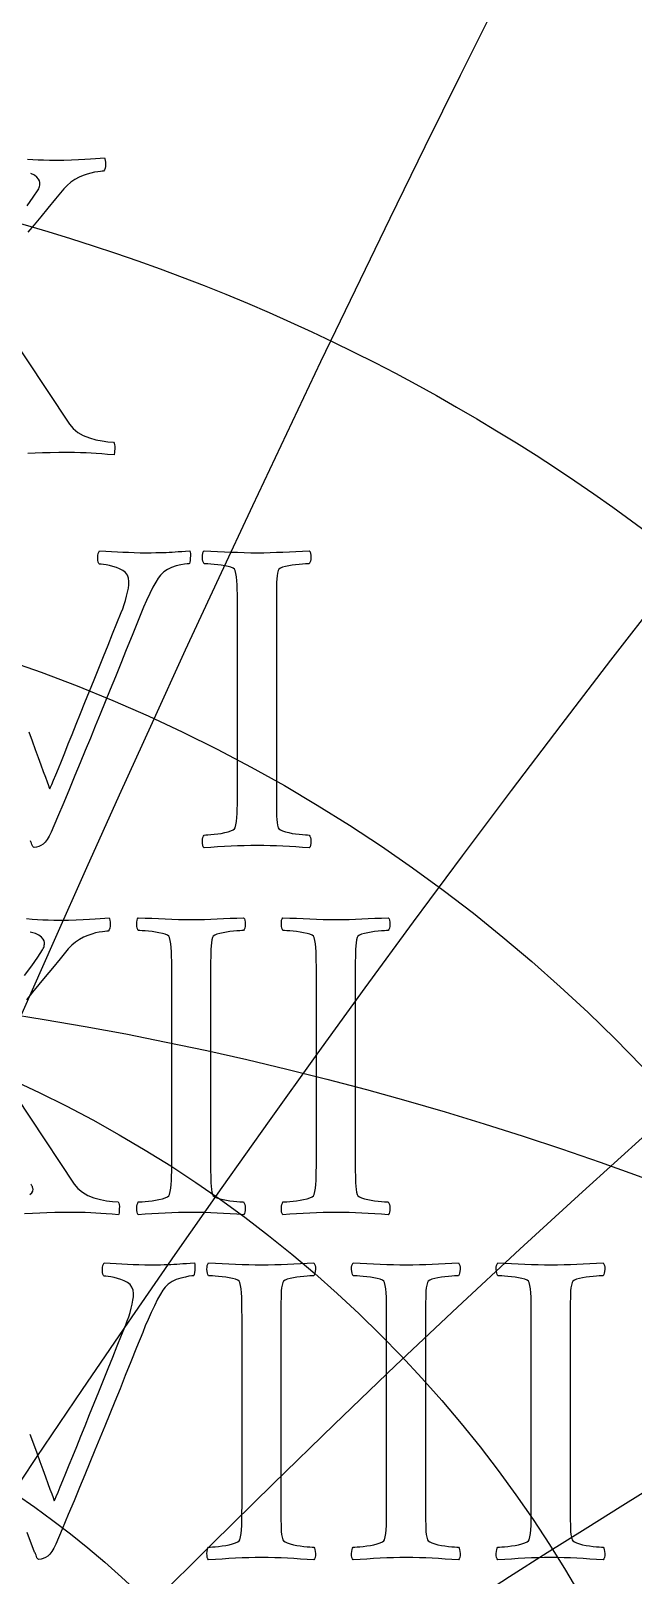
# Model space of a CAD drawing. Header units: millimetres. Extents: x -69 to 69, y -69 to 71.
# Drawn here: x 4.71 to 10.03, y 24 to 37.65 of the extents above; entities that cross this region are included whole.
import ezdxf

# ---------------------------------------------------------------- set-up
doc = ezdxf.new("R2010")
doc.units = ezdxf.units.MM
for name, color, linetype in [('CUT_OUTER', 1, 'Continuous'), ('ENGRAVE', 7, 'Continuous'), ('ENGRAVE_FINE', 8, 'Continuous'), ('TEXT', 5, 'Continuous')]:
    doc.layers.add(name, color=color, linetype=linetype)

msp = doc.modelspace()

# ---------------------------------------------------------------- linework, layer by layer
at = {"layer": 'CUT_OUTER'}
msp.add_arc((-0.0002, -0.0002), 69.3899, 142.382592, 87.802904, dxfattribs=at)
at = {"layer": 'ENGRAVE'}
for centre, radius in [((0, 0), 68.4), ((0, 26.441), 35.7539), ((0, 24.4479), 31.3393), ((0, 22.8282), 27.3367), ((0, 21.5079), 23.6585), ((0, 0), 44.7739), ((0, 20.4326), 20.2372), ((0, 19.5621), 17.0197), ((0, 18.8666), 13.963), ((0, 18.3235), 11.0316), ((0, 0), 29.3085), ((0, 17.9164), 8.195)]:
    msp.add_circle(centre, radius, dxfattribs=at)
for centre, radius, start, end in [((0, 28.9104), 40.6984, 111.7043, 68.2957), ((0, 32.0029), 46.3352, 149.45052, 30.54948), ((0, 35.9333), 52.8966, 171.08193, 8.91807), ((0, 41.0277), 60.7287, 187.99044, 352.00956)]:
    msp.add_arc(centre, radius, start, end, dxfattribs=at)
at = {"layer": 'ENGRAVE_FINE'}
for centre, radius, start, end in [((375.8573, -48.8622), 381.6555, 162.282584, 175.590868), ((375.8573, -48.8622), 381.6555, 162.282584, 175.590868), ((-182.0857, -48.8622), 193.7716, 8.872894, 35.575309), ((-182.0857, -48.8622), 193.7716, 8.872894, 35.575309), ((182.0857, -48.8622), 193.7716, 144.424691, 171.127106), ((182.0857, -48.8622), 193.7716, 144.424691, 171.127106), ((-114.7896, -48.8622), 132.5476, 13.448315, 53.699619), ((-114.7896, -48.8622), 132.5476, 13.448315, 53.699619), ((114.7896, -48.8622), 132.5476, 126.300381, 166.551685), ((114.7896, -48.8622), 132.5476, 126.300381, 166.551685), ((-78.982, -48.8622), 103.1037, 18.197395, 72.175489), ((-78.982, -48.8622), 103.1037, 18.197395, 72.175489), ((78.982, -48.8622), 103.1037, 107.824511, 161.802605), ((78.982, -48.8622), 103.1037, 107.824511, 161.802605), ((-55.6103, -48.8622), 86.5143, 23.190077, 90.995041), ((-55.6103, -48.8622), 86.5143, 23.190077, 90.995041), ((55.6103, -48.8622), 86.5143, 89.004959, 156.809923), ((55.6103, -48.8622), 86.5143, 89.004959, 156.809923), ((-38.2632, -48.8622), 76.5264, 28.50781, 105.376456), ((-38.2632, -48.8622), 76.5264, 28.50781, 105.376456), ((38.2632, -48.8622), 76.5264, 74.623544, 151.49219), ((38.2632, -48.8622), 76.5264, 74.623544, 151.49219)]:
    msp.add_arc(centre, radius, start, end, dxfattribs=at)
at = {"layer": 'TEXT'}
for points in [[(4.6796, 36.5186), (4.7268, 36.5154), (4.7734, 36.5128), (4.8223, 36.5109), (4.8735, 36.5097), (4.927, 36.5093), (5.0008, 36.5098), (5.0686, 36.5114), (5.1303, 36.5139), (5.1859, 36.5174), (5.2362, 36.5212), (5.282, 36.5245), (5.3232, 36.5273), (5.3598, 36.5296), (5.3635, 36.52), (5.3664, 36.5073), (5.3686, 36.4916), (5.37, 36.4729), (5.3696, 36.454), (5.3664, 36.4375), (5.3605, 36.4236), (5.3517, 36.4123), (5.3408, 36.4116), (5.3239, 36.4097), (5.3013, 36.4066), (5.2729, 36.4021), (5.2408, 36.3956), (5.2071, 36.386), (5.172, 36.3733), (5.1353, 36.3576), (5.0988, 36.3383), (5.064, 36.3147), (5.031, 36.2867), (4.9998, 36.2545), (4.9274, 36.1665), (4.8598, 36.0846), (4.7969, 36.0088), (4.7389, 35.939), (4.6837, 35.872)], [(4.6782, 36.1058), (4.7313, 36.1819), (4.7733, 36.2464), (4.7787, 36.2565), (4.7829, 36.2666), (4.7858, 36.2767), (4.7874, 36.2869), (4.7883, 36.296), (4.789, 36.303), (4.7893, 36.3081), (4.7895, 36.3111), (4.7864, 36.3258), (4.7773, 36.3415), (4.7622, 36.3582), (4.7409, 36.3759), (4.7093, 36.3918)], [(4.2757, 35.3403), (5.0524, 34.1753), (5.0845, 34.1358), (5.1242, 34.1025), (5.1715, 34.0752), (5.2263, 34.0539), (5.2837, 34.038), (5.3386, 34.0266), (5.3909, 34.0198), (5.4407, 34.0175), (5.4459, 34.0077), (5.4493, 33.9943), (5.451, 33.9773), (5.4509, 33.9568), (5.4497, 33.9369), (5.4483, 33.9214), (5.4467, 33.9106), (5.4448, 33.9043), (5.3882, 33.9082), (5.3356, 33.9118), (5.287, 33.9153), (5.2425, 33.9184), (5.1978, 33.9211), (5.1485, 33.923), (5.0946, 33.9241), (5.0362, 33.9245), (4.956, 33.9241), (4.881, 33.923), (4.8113, 33.9211), (4.747, 33.9184), (4.6827, 33.9153)], [(4.6914, 31.4562), (4.721, 31.376), (4.749, 31.2994), (4.7751, 31.228), (4.7986, 31.1634), (4.8196, 31.1057), (4.838, 31.0547), (4.8533, 31.0126), (4.8648, 30.9814), (4.8725, 30.961), (4.8764, 30.9516), (4.8828, 30.9653), (4.8936, 30.9905), (4.9091, 31.027), (4.929, 31.0749), (4.9527, 31.1322), (4.9791, 31.1968), (5.0083, 31.2687), (5.0403, 31.348), (5.0745, 31.4331), (5.1106, 31.5224), (5.1484, 31.6161), (5.1879, 31.7141), (5.2285, 31.8146), (5.2693, 31.9158), (5.3104, 32.0178), (5.3517, 32.1206), (5.3926, 32.2222), (5.4321, 32.3208), (5.4704, 32.4164), (5.5075, 32.5089), (5.5211, 32.5438), (5.5338, 32.5797), (5.5454, 32.6166), (5.556, 32.6546), (5.5649, 32.6915), (5.5712, 32.7254), (5.575, 32.7562), (5.5763, 32.784), (5.5728, 32.8144), (5.5626, 32.8406), (5.5455, 32.8629), (5.5216, 32.8811), (5.4938, 32.896), (5.465, 32.9084), (5.4352, 32.9183), (5.4043, 32.9256), (5.3754, 32.9309), (5.3512, 32.9347), (5.3319, 32.937), (5.3174, 32.9377), (5.3103, 32.9442), (5.3052, 32.9554), (5.3022, 32.9715), (5.3012, 32.9923), (5.3022, 33.0137), (5.3052, 33.0313), (5.3103, 33.0451), (5.3174, 33.055), (5.3712, 33.0529), (5.4235, 33.0505), (5.4744, 33.0478), (5.5237, 33.0449), (5.573, 33.0423), (5.6238, 33.0404), (5.6761, 33.0392), (5.73, 33.0389), (5.7741, 33.039), (5.8134, 33.0394), (5.8479, 33.04), (5.8776, 33.0409), (5.9048, 33.042), (5.9317, 33.0434), (5.9584, 33.0451), (5.9848, 33.0469), (6.0126, 33.049), (6.0435, 33.051), (6.0773, 33.053), (6.1143, 33.055), (6.1175, 33.0449), (6.1193, 33.0308), (6.1196, 33.0126), (6.1183, 32.9903), (6.116, 32.9691), (6.1132, 32.9539), (6.11, 32.9448), (6.1062, 32.9418), (6.0901, 32.9405), (6.0662, 32.9367), (6.0345, 32.9304), (5.9949, 32.9215), (5.9536, 32.9089), (5.9166, 32.8912), (5.8838, 32.8685), (5.8554, 32.8406), (5.8358, 32.8152), (5.8134, 32.7795), (5.7882, 32.7333), (5.7603, 32.6768), (5.7319, 32.6158), (5.7052, 32.556), (5.6803, 32.4974), (5.6572, 32.4402), (5.6037, 32.3074), (5.5525, 32.1803), (5.5036, 32.0587), (5.4569, 31.9426), (5.4117, 31.8304), (5.3669, 31.7201), (5.3227, 31.6119), (5.2789, 31.5057), (5.2351, 31.3996), (5.1904, 31.2913), (5.1451, 31.1811), (5.0989, 31.0689), (5.0509, 30.9526), (4.9998, 30.8302), (4.9457, 30.7018), (4.8886, 30.5673), (4.872, 30.5319), (4.8547, 30.5025), (4.8366, 30.4793), (4.8178, 30.4621), (4.7984, 30.4497), (4.7789, 30.4409), (4.759, 30.4355), (4.7389, 30.4338), (4.7331, 30.4354), (4.7278, 30.4403), (4.723, 30.4486), (4.7187, 30.4601), (4.7146, 30.4723), (4.7106, 30.4828), (4.7065, 30.4915)], [(4.6696, 29.8038), (4.7201, 29.8004), (4.7672, 29.7972), (4.8139, 29.7945), (4.8628, 29.7926), (4.914, 29.7915), (4.9675, 29.7911), (5.0413, 29.7916), (5.109, 29.7931), (5.1707, 29.7957), (5.2263, 29.7992), (5.2767, 29.803), (5.3224, 29.8063), (5.3636, 29.8091), (5.4003, 29.8114), (5.404, 29.8017), (5.4069, 29.7891), (5.409, 29.7734), (5.4104, 29.7547), (5.41, 29.7358), (5.4069, 29.7193), (5.4009, 29.7054), (5.3922, 29.694), (5.3812, 29.6934), (5.3644, 29.6915), (5.3418, 29.6884), (5.3133, 29.6839), (5.2812, 29.6774), (5.2476, 29.6677), (5.2124, 29.6551), (5.1758, 29.6394), (5.1393, 29.6201), (5.1045, 29.5965), (5.0715, 29.5685), (5.0403, 29.5363), (4.9678, 29.4483), (4.9002, 29.3664), (4.8374, 29.2905), (4.7794, 29.2208), (4.7241, 29.1538), (4.6696, 29.0863)], [(4.6545, 29.2999), (4.7187, 29.3876), (4.7718, 29.4637), (4.8137, 29.5282), (4.8192, 29.5383), (4.8233, 29.5484), (4.8263, 29.5585), (4.8279, 29.5686), (4.8288, 29.5777), (4.8294, 29.5848), (4.8298, 29.5899), (4.8299, 29.5929), (4.8269, 29.6076), (4.8178, 29.6233), (4.8026, 29.6399), (4.7814, 29.6576), (4.7498, 29.6736), (4.7035, 29.6849)], [(4.3162, 28.6221), (5.0929, 27.4571), (5.125, 27.4176), (5.1647, 27.3843), (5.2119, 27.3569), (5.2668, 27.3357), (5.3242, 27.3198), (5.3791, 27.3084), (5.4314, 27.3016), (5.4812, 27.2993), (5.4864, 27.2894), (5.4898, 27.276), (5.4914, 27.2591), (5.4913, 27.2386), (5.4902, 27.2187), (5.4888, 27.2032), (5.4871, 27.1924), (5.4852, 27.186), (5.4286, 27.19), (5.376, 27.1936), (5.3275, 27.197), (5.283, 27.2002), (5.2382, 27.2029), (5.1889, 27.2047), (5.1351, 27.2059), (5.0767, 27.2063), (4.9964, 27.2059), (4.9214, 27.2047), (4.8518, 27.2029), (4.7874, 27.2002), (4.7231, 27.197), (4.6535, 27.1936)], [(4.7015, 27.3636), (4.7167, 27.3787), (4.7258, 27.395), (4.7288, 27.4126), (4.7284, 27.417), (4.7273, 27.4222), (4.7254, 27.4281), (4.7227, 27.4348), (4.7196, 27.4415), (4.7162, 27.4475), (4.7125, 27.4526), (4.7086, 27.4571)], [(4.7007, 25.2449), (4.7318, 25.1612), (4.7614, 25.0811), (4.7895, 25.0045), (4.8155, 24.933), (4.839, 24.8684), (4.86, 24.8107), (4.8785, 24.7597), (4.8938, 24.7176), (4.9053, 24.6864), (4.913, 24.6661), (4.9169, 24.6566), (4.9232, 24.6704), (4.9341, 24.6955), (4.9495, 24.732), (4.9695, 24.7799), (4.9931, 24.8372), (5.0195, 24.9018), (5.0487, 24.9737), (5.0807, 25.053), (5.115, 25.1381), (5.151, 25.2274), (5.1888, 25.3211), (5.2284, 25.4191), (5.2689, 25.5196), (5.3098, 25.6208), (5.3509, 25.7229), (5.3922, 25.8256), (5.433, 25.9273), (5.4726, 26.0259), (5.5109, 26.1214), (5.5479, 26.214), (5.5616, 26.2488), (5.5742, 26.2847), (5.5859, 26.3217), (5.5965, 26.3596), (5.6053, 26.3965), (5.6116, 26.4304), (5.6154, 26.4612), (5.6167, 26.489), (5.6133, 26.5194), (5.6031, 26.5457), (5.586, 26.5679), (5.5621, 26.5861), (5.5343, 26.601), (5.5055, 26.6134), (5.4756, 26.6233), (5.4448, 26.6306), (5.4158, 26.6359), (5.3917, 26.6397), (5.3724, 26.642), (5.3578, 26.6427), (5.3507, 26.6492), (5.3457, 26.6604), (5.3426, 26.6765), (5.3416, 26.6974), (5.3426, 26.7187), (5.3457, 26.7363), (5.3507, 26.7501), (5.3578, 26.7601), (5.4117, 26.7579), (5.464, 26.7555), (5.5148, 26.7529), (5.5641, 26.7499), (5.6134, 26.7473), (5.6642, 26.7454), (5.7166, 26.7443), (5.7704, 26.7439), (5.8145, 26.744), (5.8539, 26.7444), (5.8884, 26.745), (5.9181, 26.7459), (5.9452, 26.747), (5.9722, 26.7484), (5.9988, 26.7501), (6.0253, 26.752), (6.0531, 26.754), (6.0839, 26.756), (6.1178, 26.758), (6.1547, 26.7601), (6.158, 26.7499), (6.1598, 26.7358), (6.16, 26.7176), (6.1588, 26.6953), (6.1565, 26.6741), (6.1537, 26.6589), (6.1504, 26.6498), (6.1466, 26.6468), (6.1306, 26.6455), (6.1067, 26.6417), (6.0749, 26.6354), (6.0354, 26.6266), (5.994, 26.6139), (5.957, 26.5962), (5.9243, 26.5735), (5.8958, 26.5457), (5.8762, 26.5203), (5.8539, 26.4845), (5.8287, 26.4383), (5.8008, 26.3818), (5.7723, 26.3208), (5.7456, 26.261), (5.7207, 26.2025), (5.6976, 26.1452), (5.6441, 26.0125), (5.5929, 25.8853), (5.544, 25.7637), (5.4974, 25.6476), (5.4521, 25.5354), (5.4074, 25.4252), (5.3631, 25.3169), (5.3194, 25.2108), (5.2755, 25.1046), (5.2309, 24.9964), (5.1855, 24.8861), (5.1394, 24.7739), (5.0913, 24.6576), (5.0403, 24.5352), (4.9862, 24.4068), (4.929, 24.2723), (4.9125, 24.2369), (4.8952, 24.2076), (4.8771, 24.1843), (4.8582, 24.1671), (4.8389, 24.1547), (4.8193, 24.1459), (4.7995, 24.1406), (4.7794, 24.1388), (4.7735, 24.1404), (4.7682, 24.1454), (4.7634, 24.1536), (4.7591, 24.1651), (4.7551, 24.1773), (4.751, 24.1878), (4.747, 24.1966), (4.743, 24.2035), (4.6773, 24.3766)]]:
    msp.add_lwpolyline(points, dxfattribs=at)
for points in [[(6.7089, 33.0389), (6.7672, 33.0392), (6.8247, 33.0404), (6.8815, 33.0423), (6.9375, 33.0449), (6.9937, 33.0478), (7.0512, 33.0505), (7.11, 33.0529), (7.17, 33.055), (7.177, 33.0454), (7.1817, 33.0328), (7.1841, 33.0171), (7.1842, 32.9984), (7.1826, 32.9797), (7.1797, 32.964), (7.1755, 32.9514), (7.17, 32.9418), (7.1554, 32.9414), (7.1357, 32.9403), (7.1109, 32.9384), (7.0811, 32.9357), (7.0492, 32.9323), (7.0184, 32.9281), (6.9885, 32.9232), (6.9597, 32.9175), (6.9344, 32.9107), (6.9152, 32.9023), (6.9021, 32.8925), (6.895, 32.8811), (6.8895, 32.8594), (6.8854, 32.8346), (6.8825, 32.8068), (6.8808, 32.7759), (6.8799, 32.7428), (6.8793, 32.7082), (6.8789, 32.672), (6.8788, 32.6343), (6.8788, 32.6283), (6.8788, 32.6222), (6.8788, 32.6161), (6.8788, 32.6101), (6.8788, 32.604), (6.8788, 32.5979), (6.8788, 32.5919), (6.8788, 32.5858), (6.8788, 30.899), (6.8788, 30.8929), (6.8788, 30.8868), (6.8788, 30.8808), (6.8788, 30.8747), (6.8788, 30.8686), (6.8788, 30.8626), (6.8788, 30.8565), (6.8788, 30.8504), (6.8789, 30.8129), (6.8793, 30.7771), (6.8799, 30.7431), (6.8808, 30.7109), (6.8825, 30.6809), (6.8854, 30.6537), (6.8895, 30.6293), (6.895, 30.6077), (6.9021, 30.5979), (6.9152, 30.5885), (6.9344, 30.5797), (6.9597, 30.5713), (6.9885, 30.5639), (7.0184, 30.5577), (7.0492, 30.5527), (7.0811, 30.5491), (7.1109, 30.5464), (7.1357, 30.5445), (7.1554, 30.5434), (7.17, 30.543), (7.1755, 30.5334), (7.1797, 30.5207), (7.1826, 30.5051), (7.1842, 30.4864), (7.1841, 30.4677), (7.1817, 30.452), (7.177, 30.4393), (7.17, 30.4297), (7.11, 30.4336), (7.0512, 30.4373), (6.9937, 30.4407), (6.9375, 30.4439), (6.8815, 30.4465), (6.8247, 30.4484), (6.7672, 30.4496), (6.7089, 30.45), (6.652, 30.4496), (6.5946, 30.4484), (6.5367, 30.4465), (6.4783, 30.4439), (6.4194, 30.4407), (6.36, 30.4373), (6.3001, 30.4336), (6.2397, 30.4297), (6.2327, 30.4393), (6.228, 30.452), (6.2256, 30.4677), (6.2255, 30.4864), (6.2271, 30.5051), (6.2301, 30.5207), (6.2342, 30.5334), (6.2397, 30.543), (6.2543, 30.5434), (6.274, 30.5445), (6.2988, 30.5464), (6.3287, 30.5491), (6.3606, 30.5527), (6.3919, 30.5577), (6.4223, 30.5639), (6.452, 30.5713), (6.4779, 30.5797), (6.497, 30.5885), (6.5093, 30.5979), (6.5147, 30.6077), (6.5219, 30.6338), (6.5274, 30.6633), (6.531, 30.6965), (6.5329, 30.7331), (6.5338, 30.7723), (6.5345, 30.813), (6.5348, 30.8552), (6.535, 30.899), (6.535, 32.5858), (6.5348, 32.6297), (6.5345, 32.6723), (6.5338, 32.7136), (6.5329, 32.7537), (6.531, 32.7912), (6.5274, 32.825), (6.5219, 32.8549), (6.5147, 32.8811), (6.5093, 32.8925), (6.497, 32.9023), (6.4779, 32.9107), (6.452, 32.9175), (6.4223, 32.9232), (6.3919, 32.9281), (6.3606, 32.9323), (6.3287, 32.9357), (6.2988, 32.9384), (6.274, 32.9403), (6.2543, 32.9414), (6.2397, 32.9418), (6.2342, 32.9514), (6.2301, 32.964), (6.2271, 32.9797), (6.2255, 32.9984), (6.2256, 33.0171), (6.228, 33.0328), (6.2327, 33.0454), (6.2397, 33.055), (6.3001, 33.0529), (6.36, 33.0505), (6.4194, 33.0478), (6.4783, 33.0449), (6.5367, 33.0423), (6.5946, 33.0404), (6.652, 33.0392), (6.7089, 33.0389)], [(6.1284, 29.7952), (6.1867, 29.7955), (6.2442, 29.7967), (6.301, 29.7986), (6.357, 29.8012), (6.4132, 29.8041), (6.4707, 29.8068), (6.5295, 29.8092), (6.5896, 29.8114), (6.5965, 29.8017), (6.6012, 29.7891), (6.6036, 29.7734), (6.6037, 29.7547), (6.6021, 29.736), (6.5992, 29.7203), (6.595, 29.7077), (6.5896, 29.6981), (6.5749, 29.6977), (6.5552, 29.6966), (6.5304, 29.6947), (6.5006, 29.692), (6.4687, 29.6886), (6.4379, 29.6844), (6.408, 29.6795), (6.3792, 29.6738), (6.3539, 29.667), (6.3347, 29.6586), (6.3216, 29.6488), (6.3145, 29.6374), (6.3091, 29.6157), (6.3049, 29.5909), (6.302, 29.5631), (6.3003, 29.5322), (6.2995, 29.4991), (6.2988, 29.4645), (6.2984, 29.4283), (6.2983, 29.3907), (6.2983, 29.3846), (6.2983, 29.3785), (6.2983, 29.3725), (6.2983, 29.3664), (6.2983, 29.3603), (6.2983, 29.3542), (6.2983, 29.3482), (6.2983, 29.3421), (6.2983, 27.6553), (6.2983, 27.6492), (6.2983, 27.6431), (6.2983, 27.6371), (6.2983, 27.631), (6.2983, 27.6249), (6.2983, 27.6189), (6.2983, 27.6128), (6.2983, 27.6067), (6.2984, 27.5692), (6.2988, 27.5334), (6.2995, 27.4994), (6.3003, 27.4672), (6.302, 27.4372), (6.3049, 27.41), (6.3091, 27.3856), (6.3145, 27.364), (6.3216, 27.3542), (6.3347, 27.3448), (6.3539, 27.336), (6.3792, 27.3276), (6.408, 27.3202), (6.4379, 27.314), (6.4687, 27.309), (6.5006, 27.3054), (6.5304, 27.3027), (6.5552, 27.3008), (6.5749, 27.2997), (6.5896, 27.2993), (6.595, 27.2897), (6.5992, 27.2771), (6.6021, 27.2614), (6.6037, 27.2427), (6.6036, 27.224), (6.6012, 27.2083), (6.5965, 27.1956), (6.5896, 27.186), (6.5295, 27.19), (6.4707, 27.1936), (6.4132, 27.197), (6.357, 27.2002), (6.301, 27.2029), (6.2442, 27.2047), (6.1867, 27.2059), (6.1284, 27.2063), (6.0715, 27.2059), (6.0141, 27.2047), (5.9562, 27.2029), (5.8978, 27.2002), (5.8389, 27.197), (5.7795, 27.1936), (5.7196, 27.19), (5.6592, 27.186), (5.6522, 27.1956), (5.6476, 27.2083), (5.6451, 27.224), (5.645, 27.2427), (5.6467, 27.2614), (5.6496, 27.2771), (5.6537, 27.2897), (5.6592, 27.2993), (5.6738, 27.2997), (5.6936, 27.3008), (5.7183, 27.3027), (5.7482, 27.3054), (5.7802, 27.309), (5.8114, 27.314), (5.8418, 27.3202), (5.8716, 27.3276), (5.8975, 27.336), (5.9166, 27.3448), (5.9288, 27.3542), (5.9343, 27.364), (5.9415, 27.3901), (5.9469, 27.4196), (5.9506, 27.4528), (5.9525, 27.4894), (5.9533, 27.5286), (5.954, 27.5693), (5.9544, 27.6115), (5.9545, 27.6553), (5.9545, 29.3421), (5.9544, 29.386), (5.954, 29.4286), (5.9533, 29.4699), (5.9525, 29.51), (5.9506, 29.5475), (5.9469, 29.5813), (5.9415, 29.6112), (5.9343, 29.6374), (5.9288, 29.6488), (5.9166, 29.6586), (5.8975, 29.667), (5.8716, 29.6738), (5.8418, 29.6795), (5.8114, 29.6844), (5.7802, 29.6886), (5.7482, 29.692), (5.7183, 29.6947), (5.6936, 29.6966), (5.6738, 29.6977), (5.6592, 29.6981), (5.6537, 29.7077), (5.6496, 29.7203), (5.6467, 29.736), (5.645, 29.7547), (5.6451, 29.7734), (5.6476, 29.7891), (5.6522, 29.8017), (5.6592, 29.8114), (5.7196, 29.8092), (5.7795, 29.8068), (5.8389, 29.8041), (5.8978, 29.8012), (5.9562, 29.7986), (6.0141, 29.7967), (6.0715, 29.7955), (6.1284, 29.7952)], [(7.4067, 29.7952), (7.465, 29.7955), (7.5225, 29.7967), (7.5792, 29.7986), (7.6352, 29.8012), (7.6915, 29.8041), (7.749, 29.8068), (7.8078, 29.8092), (7.8678, 29.8114), (7.8748, 29.8017), (7.8795, 29.7891), (7.8819, 29.7734), (7.882, 29.7547), (7.8804, 29.736), (7.8774, 29.7203), (7.8733, 29.7077), (7.8678, 29.6981), (7.8532, 29.6977), (7.8335, 29.6966), (7.8087, 29.6947), (7.7788, 29.692), (7.747, 29.6886), (7.7161, 29.6844), (7.6863, 29.6795), (7.6575, 29.6738), (7.6322, 29.667), (7.613, 29.6586), (7.5998, 29.6488), (7.5928, 29.6374), (7.5873, 29.6157), (7.5832, 29.5909), (7.5803, 29.5631), (7.5786, 29.5322), (7.5777, 29.4991), (7.5771, 29.4645), (7.5767, 29.4283), (7.5766, 29.3907), (7.5766, 29.3846), (7.5766, 29.3785), (7.5766, 29.3725), (7.5766, 29.3664), (7.5766, 29.3603), (7.5766, 29.3542), (7.5766, 29.3482), (7.5766, 29.3421), (7.5766, 27.6553), (7.5766, 27.6492), (7.5766, 27.6431), (7.5766, 27.6371), (7.5766, 27.631), (7.5766, 27.6249), (7.5766, 27.6189), (7.5766, 27.6128), (7.5766, 27.6067), (7.5767, 27.5692), (7.5771, 27.5334), (7.5777, 27.4994), (7.5786, 27.4672), (7.5803, 27.4372), (7.5832, 27.41), (7.5873, 27.3856), (7.5928, 27.364), (7.5998, 27.3542), (7.613, 27.3448), (7.6322, 27.336), (7.6575, 27.3276), (7.6863, 27.3202), (7.7161, 27.314), (7.747, 27.309), (7.7788, 27.3054), (7.8087, 27.3027), (7.8335, 27.3008), (7.8532, 27.2997), (7.8678, 27.2993), (7.8733, 27.2897), (7.8774, 27.2771), (7.8804, 27.2614), (7.882, 27.2427), (7.8819, 27.224), (7.8795, 27.2083), (7.8748, 27.1956), (7.8678, 27.186), (7.8078, 27.19), (7.749, 27.1936), (7.6915, 27.197), (7.6352, 27.2002), (7.5792, 27.2029), (7.5225, 27.2047), (7.465, 27.2059), (7.4067, 27.2063), (7.3498, 27.2059), (7.2924, 27.2047), (7.2345, 27.2029), (7.1761, 27.2002), (7.1172, 27.197), (7.0578, 27.1936), (6.9979, 27.19), (6.9375, 27.186), (6.9305, 27.1956), (6.9258, 27.2083), (6.9234, 27.224), (6.9233, 27.2427), (6.9249, 27.2614), (6.9278, 27.2771), (6.932, 27.2897), (6.9375, 27.2993), (6.9521, 27.2997), (6.9718, 27.3008), (6.9966, 27.3027), (7.0264, 27.3054), (7.0584, 27.309), (7.0897, 27.314), (7.1201, 27.3202), (7.1498, 27.3276), (7.1757, 27.336), (7.1948, 27.3448), (7.2071, 27.3542), (7.2125, 27.364), (7.2197, 27.3901), (7.2252, 27.4196), (7.2288, 27.4528), (7.2307, 27.4894), (7.2316, 27.5286), (7.2322, 27.5693), (7.2326, 27.6115), (7.2327, 27.6553), (7.2327, 29.3421), (7.2326, 29.386), (7.2322, 29.4286), (7.2316, 29.4699), (7.2307, 29.51), (7.2288, 29.5475), (7.2252, 29.5813), (7.2197, 29.6112), (7.2125, 29.6374), (7.2071, 29.6488), (7.1948, 29.6586), (7.1757, 29.667), (7.1498, 29.6738), (7.1201, 29.6795), (7.0897, 29.6844), (7.0584, 29.6886), (7.0264, 29.692), (6.9966, 29.6947), (6.9718, 29.6966), (6.9521, 29.6977), (6.9375, 29.6981), (6.932, 29.7077), (6.9278, 29.7203), (6.9249, 29.736), (6.9233, 29.7547), (6.9234, 29.7734), (6.9258, 29.7891), (6.9305, 29.8017), (6.9375, 29.8114), (6.9979, 29.8092), (7.0578, 29.8068), (7.1172, 29.8041), (7.1761, 29.8012), (7.2345, 29.7986), (7.2924, 29.7967), (7.3498, 29.7955), (7.4067, 29.7952)], [(6.7494, 26.7439), (6.8076, 26.7443), (6.8651, 26.7454), (6.9219, 26.7473), (6.9779, 26.7499), (7.0342, 26.7529), (7.0917, 26.7555), (7.1505, 26.7579), (7.2105, 26.7601), (7.2175, 26.7504), (7.2221, 26.7378), (7.2245, 26.7221), (7.2247, 26.7034), (7.223, 26.6847), (7.2201, 26.669), (7.2159, 26.6564), (7.2105, 26.6468), (7.1958, 26.6464), (7.1761, 26.6453), (7.1513, 26.6434), (7.1215, 26.6407), (7.0897, 26.6373), (7.0588, 26.6331), (7.029, 26.6282), (7.0002, 26.6225), (6.9749, 26.6157), (6.9557, 26.6074), (6.9425, 26.5975), (6.9354, 26.5861), (6.93, 26.5644), (6.9258, 26.5396), (6.9229, 26.5118), (6.9213, 26.4809), (6.9204, 26.4478), (6.9198, 26.4132), (6.9194, 26.377), (6.9192, 26.3394), (6.9192, 26.3333), (6.9192, 26.3272), (6.9192, 26.3212), (6.9192, 26.3151), (6.9192, 26.309), (6.9192, 26.303), (6.9192, 26.2969), (6.9192, 26.2908), (6.9192, 24.604), (6.9192, 24.5979), (6.9192, 24.5918), (6.9192, 24.5858), (6.9192, 24.5797), (6.9192, 24.5736), (6.9192, 24.5676), (6.9192, 24.5615), (6.9192, 24.5554), (6.9194, 24.5179), (6.9198, 24.4821), (6.9204, 24.4481), (6.9213, 24.4159), (6.9229, 24.3859), (6.9258, 24.3587), (6.93, 24.3343), (6.9354, 24.3127), (6.9425, 24.3029), (6.9557, 24.2935), (6.9749, 24.2847), (7.0002, 24.2763), (7.029, 24.2689), (7.0588, 24.2627), (7.0897, 24.2577), (7.1215, 24.2541), (7.1513, 24.2514), (7.1761, 24.2495), (7.1958, 24.2484), (7.2105, 24.248), (7.2159, 24.2384), (7.2201, 24.2258), (7.223, 24.2101), (7.2247, 24.1914), (7.2245, 24.1727), (7.2221, 24.157), (7.2175, 24.1444), (7.2105, 24.1347), (7.1505, 24.1387), (7.0917, 24.1423), (7.0342, 24.1457), (6.9779, 24.1489), (6.9219, 24.1516), (6.8651, 24.1535), (6.8076, 24.1546), (6.7494, 24.155), (6.6925, 24.1546), (6.6351, 24.1535), (6.5772, 24.1516), (6.5188, 24.1489), (6.4599, 24.1457), (6.4005, 24.1423), (6.3405, 24.1387), (6.2801, 24.1347), (6.2732, 24.1444), (6.2685, 24.157), (6.2661, 24.1727), (6.266, 24.1914), (6.2676, 24.2101), (6.2705, 24.2258), (6.2747, 24.2384), (6.2801, 24.248), (6.2948, 24.2484), (6.3145, 24.2495), (6.3393, 24.2514), (6.3691, 24.2541), (6.4011, 24.2577), (6.4323, 24.2627), (6.4628, 24.2689), (6.4925, 24.2763), (6.5184, 24.2847), (6.5375, 24.2935), (6.5497, 24.3029), (6.5552, 24.3127), (6.5624, 24.3388), (6.5678, 24.3684), (6.5715, 24.4015), (6.5734, 24.4381), (6.5743, 24.4773), (6.5749, 24.518), (6.5753, 24.5602), (6.5754, 24.604), (6.5754, 26.2908), (6.5753, 26.3347), (6.5749, 26.3773), (6.5743, 26.4186), (6.5734, 26.4587), (6.5715, 26.4962), (6.5678, 26.53), (6.5624, 26.5599), (6.5552, 26.5861), (6.5497, 26.5975), (6.5375, 26.6074), (6.5184, 26.6157), (6.4925, 26.6225), (6.4628, 26.6282), (6.4323, 26.6331), (6.4011, 26.6373), (6.3691, 26.6407), (6.3393, 26.6434), (6.3145, 26.6453), (6.2948, 26.6464), (6.2801, 26.6468), (6.2747, 26.6564), (6.2705, 26.669), (6.2676, 26.6847), (6.266, 26.7034), (6.2661, 26.7221), (6.2685, 26.7378), (6.2732, 26.7504), (6.2801, 26.7601), (6.3405, 26.7579), (6.4005, 26.7555), (6.4599, 26.7529), (6.5188, 26.7499), (6.5772, 26.7473), (6.6351, 26.7454), (6.6925, 26.7443), (6.7494, 26.7439)], [(8.0276, 26.7439), (8.0859, 26.7443), (8.1434, 26.7454), (8.2002, 26.7473), (8.2562, 26.7499), (8.3124, 26.7529), (8.3699, 26.7555), (8.4287, 26.7579), (8.4888, 26.7601), (8.4957, 26.7504), (8.5004, 26.7378), (8.5028, 26.7221), (8.5029, 26.7034), (8.5013, 26.6847), (8.4984, 26.669), (8.4942, 26.6564), (8.4888, 26.6468), (8.4741, 26.6464), (8.4544, 26.6453), (8.4296, 26.6434), (8.3998, 26.6407), (8.3679, 26.6373), (8.3371, 26.6331), (8.3072, 26.6282), (8.2784, 26.6225), (8.2531, 26.6157), (8.2339, 26.6074), (8.2208, 26.5975), (8.2137, 26.5861), (8.2083, 26.5644), (8.2041, 26.5396), (8.2012, 26.5118), (8.1995, 26.4809), (8.1987, 26.4478), (8.198, 26.4132), (8.1976, 26.377), (8.1975, 26.3394), (8.1975, 26.3333), (8.1975, 26.3272), (8.1975, 26.3212), (8.1975, 26.3151), (8.1975, 26.309), (8.1975, 26.303), (8.1975, 26.2969), (8.1975, 26.2908), (8.1975, 24.604), (8.1975, 24.5979), (8.1975, 24.5918), (8.1975, 24.5858), (8.1975, 24.5797), (8.1975, 24.5736), (8.1975, 24.5676), (8.1975, 24.5615), (8.1975, 24.5554), (8.1976, 24.5179), (8.198, 24.4821), (8.1987, 24.4481), (8.1995, 24.4159), (8.2012, 24.3859), (8.2041, 24.3587), (8.2083, 24.3343), (8.2137, 24.3127), (8.2208, 24.3029), (8.2339, 24.2935), (8.2531, 24.2847), (8.2784, 24.2763), (8.3072, 24.2689), (8.3371, 24.2627), (8.3679, 24.2577), (8.3998, 24.2541), (8.4296, 24.2514), (8.4544, 24.2495), (8.4741, 24.2484), (8.4888, 24.248), (8.4942, 24.2384), (8.4984, 24.2258), (8.5013, 24.2101), (8.5029, 24.1914), (8.5028, 24.1727), (8.5004, 24.157), (8.4957, 24.1444), (8.4888, 24.1347), (8.4287, 24.1387), (8.3699, 24.1423), (8.3124, 24.1457), (8.2562, 24.1489), (8.2002, 24.1516), (8.1434, 24.1535), (8.0859, 24.1546), (8.0276, 24.155), (7.9707, 24.1546), (7.9133, 24.1535), (7.8555, 24.1516), (7.797, 24.1489), (7.7381, 24.1457), (7.6787, 24.1423), (7.6188, 24.1387), (7.5584, 24.1347), (7.5514, 24.1444), (7.5468, 24.157), (7.5444, 24.1727), (7.5442, 24.1914), (7.5459, 24.2101), (7.5488, 24.2258), (7.5529, 24.2384), (7.5584, 24.248), (7.573, 24.2484), (7.5928, 24.2495), (7.6175, 24.2514), (7.6474, 24.2541), (7.6794, 24.2577), (7.7106, 24.2627), (7.741, 24.2689), (7.7708, 24.2763), (7.7967, 24.2847), (7.8158, 24.2935), (7.828, 24.3029), (7.8335, 24.3127), (7.8407, 24.3388), (7.8461, 24.3684), (7.8498, 24.4015), (7.8517, 24.4381), (7.8525, 24.4773), (7.8532, 24.518), (7.8536, 24.5602), (7.8537, 24.604), (7.8537, 26.2908), (7.8536, 26.3347), (7.8532, 26.3773), (7.8525, 26.4186), (7.8517, 26.4587), (7.8498, 26.4962), (7.8461, 26.53), (7.8407, 26.5599), (7.8335, 26.5861), (7.828, 26.5975), (7.8158, 26.6074), (7.7967, 26.6157), (7.7708, 26.6225), (7.741, 26.6282), (7.7106, 26.6331), (7.6794, 26.6373), (7.6474, 26.6407), (7.6175, 26.6434), (7.5928, 26.6453), (7.573, 26.6464), (7.5584, 26.6468), (7.5529, 26.6564), (7.5488, 26.669), (7.5459, 26.6847), (7.5442, 26.7034), (7.5444, 26.7221), (7.5468, 26.7378), (7.5514, 26.7504), (7.5584, 26.7601), (7.6188, 26.7579), (7.6787, 26.7555), (7.7381, 26.7529), (7.797, 26.7499), (7.8555, 26.7473), (7.9133, 26.7454), (7.9707, 26.7443), (8.0276, 26.7439)], [(9.3059, 26.7439), (9.3642, 26.7443), (9.4217, 26.7454), (9.4784, 26.7473), (9.5344, 26.7499), (9.5907, 26.7529), (9.6482, 26.7555), (9.707, 26.7579), (9.767, 26.7601), (9.774, 26.7504), (9.7787, 26.7378), (9.7811, 26.7221), (9.7812, 26.7034), (9.7796, 26.6847), (9.7766, 26.669), (9.7725, 26.6564), (9.767, 26.6468), (9.7524, 26.6464), (9.7327, 26.6453), (9.7079, 26.6434), (9.678, 26.6407), (9.6462, 26.6373), (9.6153, 26.6331), (9.5855, 26.6282), (9.5567, 26.6225), (9.5314, 26.6157), (9.5122, 26.6074), (9.4991, 26.5975), (9.492, 26.5861), (9.4865, 26.5644), (9.4824, 26.5396), (9.4795, 26.5118), (9.4778, 26.4809), (9.4769, 26.4478), (9.4763, 26.4132), (9.4759, 26.377), (9.4758, 26.3394), (9.4758, 26.3333), (9.4758, 26.3272), (9.4758, 26.3212), (9.4758, 26.3151), (9.4758, 26.309), (9.4758, 26.303), (9.4758, 26.2969), (9.4758, 26.2908), (9.4758, 24.604), (9.4758, 24.5979), (9.4758, 24.5918), (9.4758, 24.5858), (9.4758, 24.5797), (9.4758, 24.5736), (9.4758, 24.5676), (9.4758, 24.5615), (9.4758, 24.5554), (9.4759, 24.5179), (9.4763, 24.4821), (9.4769, 24.4481), (9.4778, 24.4159), (9.4795, 24.3859), (9.4824, 24.3587), (9.4865, 24.3343), (9.492, 24.3127), (9.4991, 24.3029), (9.5122, 24.2935), (9.5314, 24.2847), (9.5567, 24.2763), (9.5855, 24.2689), (9.6153, 24.2627), (9.6462, 24.2577), (9.678, 24.2541), (9.7079, 24.2514), (9.7327, 24.2495), (9.7524, 24.2484), (9.767, 24.248), (9.7725, 24.2384), (9.7766, 24.2258), (9.7796, 24.2101), (9.7812, 24.1914), (9.7811, 24.1727), (9.7787, 24.157), (9.774, 24.1444), (9.767, 24.1347), (9.707, 24.1387), (9.6482, 24.1423), (9.5907, 24.1457), (9.5344, 24.1489), (9.4784, 24.1516), (9.4217, 24.1535), (9.3642, 24.1546), (9.3059, 24.155), (9.249, 24.1546), (9.1916, 24.1535), (9.1337, 24.1516), (9.0753, 24.1489), (9.0164, 24.1457), (8.957, 24.1423), (8.8971, 24.1387), (8.8367, 24.1347), (8.8297, 24.1444), (8.825, 24.157), (8.8226, 24.1727), (8.8225, 24.1914), (8.8241, 24.2101), (8.827, 24.2258), (8.8312, 24.2384), (8.8367, 24.248), (8.8513, 24.2484), (8.871, 24.2495), (8.8958, 24.2514), (8.9256, 24.2541), (8.9576, 24.2577), (8.9889, 24.2627), (9.0193, 24.2689), (9.049, 24.2763), (9.0749, 24.2847), (9.094, 24.2935), (9.1063, 24.3029), (9.1117, 24.3127), (9.1189, 24.3388), (9.1244, 24.3684), (9.128, 24.4015), (9.1299, 24.4381), (9.1308, 24.4773), (9.1314, 24.518), (9.1318, 24.5602), (9.132, 24.604), (9.132, 26.2908), (9.1318, 26.3347), (9.1314, 26.3773), (9.1308, 26.4186), (9.1299, 26.4587), (9.128, 26.4962), (9.1244, 26.53), (9.1189, 26.5599), (9.1117, 26.5861), (9.1063, 26.5975), (9.094, 26.6074), (9.0749, 26.6157), (9.049, 26.6225), (9.0193, 26.6282), (8.9889, 26.6331), (8.9576, 26.6373), (8.9256, 26.6407), (8.8958, 26.6434), (8.871, 26.6453), (8.8513, 26.6464), (8.8367, 26.6468), (8.8312, 26.6564), (8.827, 26.669), (8.8241, 26.6847), (8.8225, 26.7034), (8.8226, 26.7221), (8.825, 26.7378), (8.8297, 26.7504), (8.8367, 26.7601), (8.8971, 26.7579), (8.957, 26.7555), (9.0164, 26.7529), (9.0753, 26.7499), (9.1337, 26.7473), (9.1916, 26.7454), (9.249, 26.7443), (9.3059, 26.7439)]]:
    msp.add_lwpolyline(points, close=True, dxfattribs=at)

doc.saveas('drawing.dxf')
